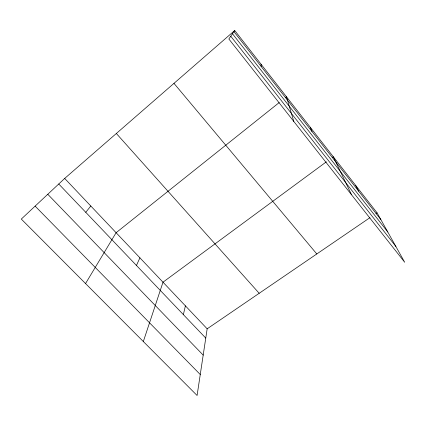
<?xml version="1.0" encoding="UTF-8"?>
<svg xmlns="http://www.w3.org/2000/svg" width="426" height="426" viewBox="0 0 426 426"><rect width="100%" height="100%" fill="white"/><g stroke="black" fill="none" stroke-linecap="round" stroke-linejoin="round"><path stroke-width="0.64" d="M369.938 217.681L207.164 328.813L197.089 395.493L21.3 219.076L64.683 178.435L234.721 30.507L377.063 212.814L404.7 262.278L228.853 38.984L234.721 30.507M183.361 314.612L185.406 305.847M143.328 341.54L162.993 282.193L326.359 161.832M136.464 265.457L139.904 257.826M85.541 283.546L116.106 232.708L279.238 102.544M85.764 212.313L90.807 206.008M285.431 97.602L286.464 96.777L293.807 121.463M332.211 157.519L333.276 156.736L351.551 194.788M375.966 213.564L377.063 212.814M35.129 206.12L200.257 374.523M47.776 194.272L203.191 355.108M58.745 183.995L205.763 338.095M64.683 178.435L207.164 328.813M116.346 133.487L259.189 293.296M173.973 83.358L316.8 253.96M230.759 36.226L395.866 246.468M232.474 33.75L387.809 232.042M233.938 31.641L380.833 219.56M355.529 185.235L358.676 191.215M310.266 127.267L312.024 131.538M261.063 64.246L261.197 66.509"/></g></svg>
